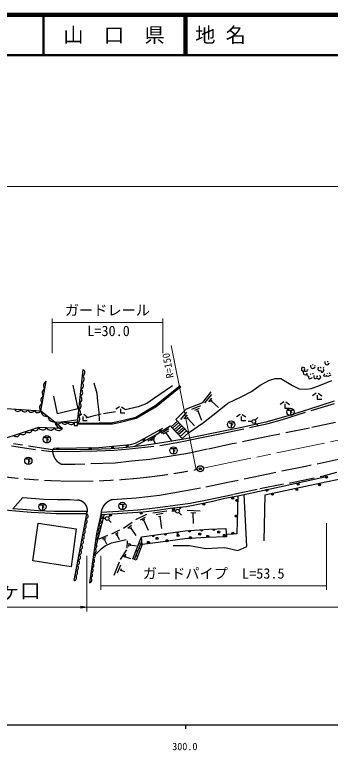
# Model space of a CAD drawing. Units: millimetres, scale not verified. Extents: x 40000 to 680000, y 20000 to 380000.
# Drawn here: x 325915 to 403692, y 198715 to 380000 of the extents above; entities that cross this region are included whole.
import ezdxf
from ezdxf.enums import TextEntityAlignment as Align

# ---------------------------------------------------------------- set-up
doc = ezdxf.new("R2010")
doc.units = ezdxf.units.MM
doc.header["$LTSCALE"] = 1000
doc.header["$PDMODE"] = 32
doc.header["$PDSIZE"] = 500
doc.linetypes.add('CHAIN', pattern=[18.5, 12, -1.5, 3.5, -1.5])
doc.linetypes.add('DASHED', pattern=[7.5, 6, -1.5])
for name, color, linetype, lineweight in [('M-BGD', 7, 'Continuous', 25), ('M-BGD-EXST', 7, 'Continuous', 25), ('M-BMK', 2, 'CHAIN', 13), ('M-BMK-SRVR', 3, 'Continuous', 25), ('M-STR-HTXT', 7, 'Continuous', 13), ('M-TTL', 2, 'Continuous', 140), ('M-TTL-BAND', 7, 'Continuous', 25), ('M-TTL-LINE', 7, 'Continuous', 50)]:
    doc.layers.add(name, color=color, linetype=linetype, lineweight=lineweight)
for name, color, linetype in [('M-BMK-HTXT', 7, 'Continuous'), ('M-OTRS', 6, 'Continuous'), ('M-TTL-TXT', 7, 'Continuous')]:
    doc.layers.add(name, color=color, linetype=linetype)
doc.styles.add('ＭＳ ゴシック', font='')
doc.styles.get('ＭＳ ゴシック').set_extended_font_data('MS Gothic')

# ---------------------------------------------------------------- blocks, each defined once
blk = doc.blocks.new('open_arrow')
at = {"color": 0, "linetype": 'Continuous', "lineweight": -2}
blk.add_lwpolyline([(7.5, 1.25), (0, 0), (7.5, -1.25)], dxfattribs=at)

msp = doc.modelspace()

# ---------------------------------------------------------------- linework, layer by layer
at = {"layer": 'M-BGD'}
for p, q in [((399268, 293784), (399451, 293601)), ((402339, 294515), (402376, 294223)), ((402376, 294223), (402485, 293857)), ((402485, 293857), (402632, 293784)), ((402632, 293784), (402924, 293748)), ((402888, 294589), (403180, 294333)), ((402924, 293748), (403180, 293784)), ((403180, 293784), (403363, 294004)), ((403363, 294004), (403436, 294223)), ((341373, 279460), (342790, 292583)), ((396855, 293236), (396636, 292907)), ((396636, 292907), (396636, 292431)), ((396636, 292431), (397001, 292175)), ((397001, 292175), (397001, 291883)), ((397001, 291883), (397111, 291444)), ((397367, 292943), (397074, 293090)), ((397440, 292724), (397367, 292943)), ((397367, 292468), (397440, 292724)), ((397367, 292322), (397367, 292468)), ((397513, 292066), (397367, 292322)), ((397586, 292029), (397513, 292066)), ((397769, 292029), (397586, 292029)), ((398098, 292175), (397769, 292029)), ((397952, 292468), (398244, 292541)), ((398829, 293638), (398829, 293272)), ((398829, 293272), (398976, 292943)), ((398976, 292943), (399268, 292797)), ((399268, 292797), (399561, 292870)), ((399561, 292870), (399926, 293126)), ((399780, 293601), (399890, 293345)), ((400694, 293126), (400621, 292578)), ((400621, 292578), (400840, 292322)), ((400840, 292322), (401096, 292322)), ((401096, 293126), (401462, 292980)), ((401096, 292322), (401279, 292358)), ((401279, 292358), (401389, 292249)), ((401389, 292249), (401425, 292029)), ((401425, 292029), (401425, 291920)), ((401425, 291920), (401681, 291883)), ((401681, 291883), (401937, 292066)), ((401900, 293126), (402083, 293016)), ((401937, 292066), (402120, 292285)), ((402083, 292541), (402047, 292724)), ((402120, 292285), (402083, 292541)), ((397111, 291444), (397513, 291225)), ((397513, 291225), (397879, 291371)), ((397879, 291371), (398098, 291627)), ((397879, 291371), (397879, 291042)), ((397879, 291042), (398281, 290932)), ((398281, 290932), (398281, 290640)), ((398281, 290640), (398391, 290384)), ((398391, 290384), (398683, 290274)), ((398683, 290274), (399268, 290603)), ((398756, 291517), (398902, 291371)), ((399414, 291664), (399414, 291408)), ((399597, 291115), (399597, 290676)), ((399597, 290676), (399780, 290384)), ((399780, 290384), (400036, 290384)), ((400036, 290384), (400255, 290494)), ((400255, 290494), (400401, 290457)), ((400292, 290932), (400621, 290932)), ((400401, 290457), (400584, 290421)), ((400584, 290421), (400657, 290238)), ((400657, 290238), (400840, 290201)), ((400840, 290201), (401096, 290311)), ((401352, 290786), (401023, 291079)), ((401096, 290311), (401242, 290530)), ((401242, 290530), (401352, 290786)), ((402120, 291042), (402156, 291225)), ((402156, 290859), (402120, 291042)), ((402156, 291225), (402339, 291517)), ((402559, 290896), (402156, 290859)), ((402851, 291188), (402559, 290896)), ((403107, 290859), (402778, 290896)), ((402924, 291737), (402997, 291554)), ((403473, 290969), (403107, 290859)), ((403399, 291810), (403619, 291517)), ((403802, 291152), (403473, 290969)), ((332381, 282376), (333677, 289586)), ((340279, 288695), (341494, 282862)), ((364826, 288531), (360124, 285299)), ((360565, 283703), (366661, 288605)), ((360737, 283456), (366849, 288371)), ((372278, 284405), (374344, 287062)), ((336472, 281647), (335581, 286021)), ((360124, 285299), (358459, 284222)), ((372802, 284307), (374508, 286373)), ((373786, 284569), (374508, 285487)), ((374278, 284602), (374606, 284995)), ((374442, 284766), (376115, 283191)), ((404685, 284733), (398289, 282666)), ((322682, 282993), (332381, 282376)), ((341494, 282862), (336472, 281647)), ((356304, 283340), (353170, 282655)), ((355726, 280812), (360565, 283703)), ((355842, 280532), (360737, 283456)), ((358459, 284222), (356304, 283340)), ((365602, 280239), (368243, 282863)), ((368243, 282863), (372278, 284405)), ((369555, 282765), (371786, 283651)), ((370342, 282535), (371458, 283027)), ((332381, 282376), (335783, 279703)), ((345138, 281087), (343473, 280598)), ((347195, 281577), (345138, 281087)), ((350721, 282165), (347783, 281675)), ((366833, 280272), (368374, 282043)), ((367685, 280436), (368505, 281354)), ((370834, 282306), (371261, 282470)), ((371064, 282338), (371950, 280075)), ((393271, 281125), (387825, 279550)), ((398289, 282666), (393271, 281125)), ((335783, 279703), (340563, 279460)), ((335783, 279703), (337687, 278002)), ((339457, 279814), (337376, 279622)), ((341445, 280128), (339457, 279814)), ((340563, 279460), (340563, 278731)), ((341373, 279460), (340563, 279460)), ((341373, 278731), (341373, 279460)), ((341373, 279366), (346724, 279430)), ((346724, 279430), (350008, 279492)), ((346729, 279130), (350039, 279193)), ((350008, 279492), (351956, 279870)), ((350039, 279193), (352021, 279577)), ((351956, 279870), (355726, 280812)), ((352021, 279577), (355842, 280532)), ((366026, 279807), (364469, 278440)), ((366364, 279462), (364801, 278091)), ((365602, 280239), (368784, 276992)), ((368309, 280370), (368637, 280797)), ((368473, 280534), (370211, 278698)), ((387825, 279550), (381495, 278173)), ((331773, 278245), (322700, 275328)), ((337687, 278002), (331773, 278245)), ((340563, 278731), (341373, 278731)), ((341373, 279066), (346729, 279130)), ((357861, 275516), (362388, 278074)), ((360518, 276401), (364225, 278698)), ((362011, 276861), (363913, 278009)), ((362536, 276729), (363913, 277451)), ((364225, 278698), (367416, 275337)), ((366760, 279058), (365190, 277681)), ((367147, 278663), (365571, 277280)), ((367523, 278279), (365941, 276890)), ((367893, 277901), (366304, 276507)), ((368298, 277489), (366702, 276088)), ((381495, 278173), (374508, 276762)), ((355368, 273613), (360518, 276401)), ((358698, 274991), (360600, 276139)), ((359452, 275024), (360436, 275581)), ((363159, 276926), (364471, 275024)), ((368784, 276992), (367181, 275585)), ((374508, 276762), (368079, 275450)), ((346660, 273318), (354450, 274105)), ((357878, 273843), (353548, 273351)), ((354450, 274105), (355664, 274368)), ((355664, 274368), (357861, 275516)), ((362700, 274532), (357878, 273843)), ((360043, 275286), (360567, 274401)), ((368079, 275450), (362700, 274532)), ((338754, 272728), (335146, 272826)), ((335638, 273154), (346660, 273318)), ((344888, 272826), (338754, 272728)), ((349612, 272990), (344888, 272826)), ((353548, 273351), (349612, 272990)), ((402580, 264817), (387552, 261623)), ((394230, 264270), (402717, 266156)), ((405805, 265456), (402580, 264817)), ((384327, 262140), (394230, 264270)), ((377696, 260832), (380890, 261440)), ((380921, 261447), (380646, 252101)), ((380890, 261440), (384327, 262140)), ((383141, 248937), (382444, 261757)), ((387552, 261623), (387278, 250337)), ((368265, 258824), (371094, 259402)), ((371094, 259402), (374745, 260132)), ((374745, 260132), (377696, 260832)), ((326109, 257635), (322685, 258010)), ((329950, 257342), (326109, 257635)), ((343649, 256984), (343649, 257533)), ((353602, 257212), (357557, 257486)), ((357557, 257486), (360994, 257911)), ((359930, 257273), (363398, 257759)), ((360994, 257911), (364189, 258368)), ((364189, 258368), (368265, 258824)), ((368447, 257911), (371642, 257729)), ((333332, 257175), (329950, 257342)), ((336130, 257008), (333332, 257175)), ((339804, 257008), (336130, 257008)), ((343646, 257008), (339804, 257008)), ((340566, 240541), (343649, 256984)), ((346042, 249302), (348008, 256893)), ((347122, 256847), (346103, 252040)), ((347195, 257404), (347122, 256847)), ((347122, 256847), (350043, 256999)), ((350043, 256999), (353602, 257212)), ((355792, 255630), (358469, 256908)), ((356887, 255539), (358135, 256177)), ((357374, 255417), (357952, 255660)), ((360751, 256816), (362485, 257121)), ((361359, 256330), (361937, 256451)), ((361664, 256360), (362120, 253409)), ((369299, 257303), (370516, 257273)), ((369847, 257273), (369908, 254626)), ((330392, 245435), (331714, 254658)), ((331714, 254658), (341079, 253257)), ((352735, 253470), (354864, 254961)), ((353800, 253470), (354682, 254200)), ((357648, 255508), (358834, 252983)), ((341079, 253257), (339820, 243924)), ((346103, 252040), (344308, 240024)), ((349814, 252101), (351853, 253014)), ((350727, 251949), (351396, 252375)), ((354286, 253348), (354773, 253592)), ((354560, 253470), (355747, 251614)), ((357176, 251340), (367946, 252801)), ((367946, 252801), (373726, 253196)), ((373726, 253196), (377985, 253348)), ((377985, 253348), (378076, 251310)), ((380646, 252101), (378182, 251858)), ((346742, 250823), (348902, 251736)), ((347533, 250854), (348445, 251188)), ((347867, 250610), (348263, 250732)), ((348080, 250610), (348567, 249606)), ((350970, 251706), (351396, 251919)), ((351183, 251736), (351670, 250641)), ((353648, 250367), (353526, 248542)), ((355047, 245865), (357176, 251340)), ((355442, 245773), (357278, 250269)), ((357359, 249424), (357176, 251340)), ((367854, 250823), (361283, 249911)), ((373087, 251158), (367854, 250823)), ((378076, 251310), (373087, 251158)), ((345654, 249033), (346042, 249302)), ((354073, 249728), (353952, 248968)), ((354408, 249576), (354378, 249089)), ((354378, 249363), (355929, 249089)), ((357359, 249424), (355838, 245591)), ((356544, 249714), (357325, 249339)), ((356580, 248558), (356946, 248382)), ((361283, 249911), (357359, 249424)), ((364934, 249181), (368980, 249150)), ((368980, 249150), (372995, 248450)), ((372995, 248450), (375885, 248633)), ((375885, 248633), (377741, 248724)), ((377741, 248724), (380935, 247933)), ((380935, 247933), (383141, 248937)), ((353495, 248085), (351914, 245713)), ((353282, 247082), (352704, 246321)), ((353222, 246656), (353100, 246321)), ((355837, 246740), (356221, 246556)), ((355881, 248010), (356278, 247819)), ((339820, 243924), (330392, 245435)), ((351670, 245104), (350332, 241758)), ((353222, 246382), (354469, 245956)), ((355838, 245591), (355047, 245865)), ((352005, 244344), (351153, 242336)), ((352126, 243431), (352005, 242883)), ((352096, 243096), (353009, 242762))]:
    msp.add_line(p, q, dxfattribs=at)
at = {"layer": 'M-BGD', "linetype": 'DASHED'}
for p, q in [((388711, 289948), (390154, 290342)), ((390154, 290342), (391499, 290309)), ((391499, 290309), (392352, 289817)), ((345432, 289315), (346118, 286768)), ((384250, 287160), (386415, 288735)), ((386415, 288735), (388711, 289948)), ((392352, 289817), (394419, 288604)), ((394419, 288604), (396026, 287816)), ((399011, 287849), (400585, 288440)), ((400585, 288440), (404062, 289850)), ((346118, 286768), (346314, 284711)), ((381888, 285881), (384250, 287160)), ((396026, 287816), (397732, 287751)), ((397732, 287751), (399011, 287849)), ((346314, 284711), (346607, 282067)), ((378477, 284241), (381888, 285881)), ((398978, 282470), (408261, 285291)), ((375853, 282240), (378477, 284241)), ((346607, 282067), (346705, 279912)), ((372474, 279518), (375853, 282240)), ((391893, 280239), (398978, 282470)), ((412309, 281120), (398593, 278123)), ((368784, 276992), (372474, 279518)), ((376476, 276697), (388350, 279222)), ((388350, 279222), (391893, 280239)), ((398593, 278123), (387913, 275933)), ((367193, 274827), (371556, 275680)), ((371556, 275680), (376476, 276697)), ((387913, 275933), (379537, 274204)), ((325125, 273744), (334343, 272400)), ((335240, 272783), (325616, 274204)), ((354237, 272990), (362273, 273941)), ((362273, 273941), (367193, 274827)), ((379537, 274204), (373428, 272898)), ((334343, 272400), (338394, 272367)), ((335638, 273154), (335240, 272783)), ((338394, 272367), (342133, 272400)), ((342133, 272400), (346135, 272498)), ((346135, 272498), (350399, 272662)), ((350399, 272662), (354237, 272990)), ((373428, 272898), (368588, 271861)), ((413675, 272066), (397600, 268664)), ((359252, 270362), (354718, 269940)), ((363977, 271092), (359252, 270362)), ((368588, 271861), (363977, 271092)), ((340772, 269133), (337622, 269171)), ((350684, 269517), (340772, 269133)), ((354718, 269940), (350684, 269517)), ((397600, 268664), (388353, 266795)), ((388353, 266795), (378866, 264783)), ((401668, 266247), (405318, 267220)), ((378866, 264783), (371679, 263298)), ((393849, 264665), (401668, 266247)), ((371679, 263298), (366313, 262291)), ((379824, 261812), (386293, 263202)), ((386293, 263202), (393849, 264665)), ((361569, 261525), (355868, 260854)), ((366313, 262291), (361569, 261525)), ((373787, 260519), (379824, 261812)), ((325420, 258249), (327877, 260993)), ((327877, 260993), (333103, 260587)), ((333103, 260587), (336348, 260516)), ((336348, 260516), (339497, 260516)), ((339497, 260516), (341406, 260372)), ((355868, 260854), (350022, 260471)), ((364923, 259033), (369187, 259656)), ((369187, 259656), (373787, 260519)), ((327854, 258034), (325420, 258249)), ((331695, 257700), (327854, 258034)), ((335560, 257557), (331695, 257700)), ((340475, 257533), (335560, 257557)), ((343649, 257533), (340475, 257533)), ((343649, 257533), (343839, 257509)), ((347195, 257404), (351507, 257644)), ((351507, 257644), (356299, 257979)), ((356299, 257979), (360563, 258506)), ((360563, 258506), (364923, 259033)), ((349754, 249819), (351640, 250276)), ((351640, 250276), (353404, 250671)), ((347198, 248359), (348202, 249120)), ((348202, 249120), (349754, 249819)), ((345829, 246929), (347198, 248359))]:
    msp.add_line(p, q, dxfattribs=at)
at = {"layer": 'M-BGD'}
for centre, radius in [((361771, 277553), 150), ((361771, 277553), 75), ((353640, 273775), 150), ((353640, 273775), 75), ((357747, 275253), 150), ((357747, 275253), 75), ((336556, 273035), 150), ((336556, 273035), 75), ((344523, 273117), 150), ((344523, 273117), 75), ((350026, 273446), 150), ((350026, 273446), 75), ((402758, 266000), 150), ((402758, 266000), 75), ((388032, 262793), 150), ((388032, 262793), 75), ((395427, 262990), 150), ((395427, 262990), 75), ((395755, 264299), 150), ((395755, 264299), 75), ((401056, 264168), 150), ((401056, 264168), 75), ((389471, 261812), 150), ((389471, 261812), 75), ((372501, 259401), 150), ((372501, 259401), 75), ((379641, 260830), 150), ((379641, 260830), 75), ((380669, 260306), 150), ((380669, 260306), 75), ((365054, 258177), 150), ((365054, 258177), 75), ((349548, 256647), 150), ((349548, 256647), 75), ((357097, 257157), 150), ((357097, 257157), 75), ((380538, 256445), 150), ((380538, 256445), 75), ((371504, 252009), 150), ((371504, 252009), 75), ((376186, 252502), 150), ((376186, 252502), 75), ((379687, 252191), 150), ((379687, 252191), 75), ((360991, 250941), 150), ((360991, 250941), 75), ((363455, 250366), 150), ((363455, 250366), 75), ((366165, 251681), 150), ((366165, 251681), 75), ((369204, 251106), 150), ((369204, 251106), 75), ((373475, 251434), 150), ((373475, 251434), 75), ((377582, 251681), 150), ((377582, 251681), 75), ((358856, 249956), 150), ((358856, 249956), 75)]:
    msp.add_circle(centre, radius, dxfattribs=at)
for centre, radius, start, end in [((342274, 291809), 931, 291.39597, 56.27313), ((342096, 290169), 931, 291.39597, 56.27313), ((334094, 288580), 1088, 112.53432, 227.08267), ((341919, 288528), 931, 291.39597, 56.27313), ((333770, 286778), 1088, 112.53432, 227.08267), ((341742, 286888), 931, 291.39597, 56.27313), ((333446, 284976), 1088, 112.53432, 227.08267), ((341565, 285247), 931, 291.39597, 56.27313), ((333122, 283173), 1088, 112.53432, 227.08267), ((341388, 283607), 931, 291.39597, 56.27313), ((326749, 283141), 906, 202.98251, 329.74212), ((328365, 283038), 906, 202.98251, 329.74212), ((329982, 282935), 906, 202.98251, 329.74212), ((331598, 282833), 906, 202.98251, 329.74212), ((333800, 282431), 1420, 182.22753, 281.45802), ((335501, 281095), 1420, 182.22753, 281.45802), ((341033, 280326), 931, 291.39597, 56.27313), ((341210, 281967), 931, 291.39597, 56.27313), ((336599, 280048), 886, 202.92365, 331.25468), ((337654, 279881), 1880, 185.43558, 270.99539), ((338192, 279967), 886, 202.92365, 331.25468), ((339786, 279886), 886, 202.92365, 331.25468), ((329389, 277878), 881, 223.43056, 352.20722), ((330901, 278364), 881, 223.43056, 352.20722), ((332788, 278927), 1223, 213.88737, 321.40603), ((334760, 278846), 1223, 213.88737, 321.40603), ((336731, 278765), 1223, 213.88737, 321.40603), ((326364, 276906), 881, 223.43056, 352.20722), ((327876, 277392), 881, 223.43056, 352.20722), ((343132, 255117), 664, 273.68519, 65.08209), ((343369, 256382), 664, 273.68519, 65.08209), ((346616, 255071), 627, 269.73123, 66.32702), ((346870, 256272), 627, 269.73123, 66.32702), ((342895, 253852), 664, 273.68519, 65.08209), ((346361, 253869), 627, 269.73123, 66.32702), ((342657, 252588), 664, 273.68519, 65.08209), ((345896, 251457), 619, 272.59156, 70.41785), ((346106, 252667), 627, 269.73123, 66.32702), ((363046, 252136), 300, 187.72183, 7.72183), ((363046, 252136), 150, 187.72183, 7.72183), ((366018, 252539), 300, 187.72183, 7.72183), ((366018, 252539), 150, 187.72183, 7.72183), ((368998, 252873), 300, 183.91414, 3.91414), ((368998, 252873), 150, 183.91414, 3.91414), ((371991, 253078), 300, 183.91414, 3.91414), ((371991, 253078), 150, 183.91414, 3.91414), ((374986, 253241), 300, 182.04541, 2.04541), ((374986, 253241), 150, 182.04541, 2.04541), ((342183, 250058), 664, 273.68519, 65.08209), ((342420, 251323), 664, 273.68519, 65.08209), ((345716, 250255), 619, 272.59156, 70.41785), ((360073, 251733), 300, 187.72183, 7.72183), ((360073, 251733), 150, 187.72183, 7.72183), ((341946, 248793), 664, 273.68519, 65.08209), ((345357, 247852), 619, 272.59156, 70.41785), ((345537, 249054), 619, 272.59156, 70.41785), ((341472, 246263), 664, 273.68519, 65.08209), ((341709, 247528), 664, 273.68519, 65.08209), ((345178, 246650), 619, 272.59156, 70.41785), ((341235, 244998), 664, 273.68519, 65.08209), ((344819, 244247), 619, 272.59156, 70.41785), ((344998, 245449), 619, 272.59156, 70.41785), ((340761, 242468), 664, 273.68519, 65.08209), ((340998, 243733), 664, 273.68519, 65.08209), ((344639, 243045), 619, 272.59156, 70.41785), ((340524, 241204), 664, 273.68519, 65.08209), ((344280, 240642), 619, 272.59156, 70.41785), ((344460, 241844), 619, 272.59156, 70.41785)]:
    msp.add_arc(centre, radius, start, end, dxfattribs=at)
at = {"layer": 'M-BGD', "linetype": 'DASHED'}
for centre, radius, start, end in [((338912, 272613), 3676, 177.35881, 249.45684), ((341232, 257759), 2619, 354.52201, 86.20706), ((350937, 256791), 3792, 103.96145, 170.69418)]:
    msp.add_arc(centre, radius, start, end, dxfattribs=at)
at = {"layer": 'M-BGD'}
for p in [(361771, 277553), (353640, 273775), (357747, 275253), (336556, 273035), (344523, 273117), (350026, 273446), (402758, 266000), (388032, 262793), (395427, 262990), (395755, 264299), (401056, 264168), (379641, 260830), (389471, 261812), (372501, 259401), (380669, 260306), (365054, 258177), (349548, 256647), (357097, 257157), (380538, 256445), (371504, 252009), (376186, 252502), (379687, 252191), (358856, 249956), (360991, 250941), (363455, 250366), (366165, 251681), (369204, 251106), (373475, 251434), (377582, 251681)]:
    msp.add_point(p, dxfattribs=at)
at = {"layer": 'M-BGD-EXST'}
for p, q in [((400208, 286713), (399333, 286088)), ((400708, 286713), (401583, 286088)), ((400458, 286213), (400458, 285213)), ((400458, 285213), (401583, 285213)), ((351708, 283400), (350833, 282775)), ((351958, 282900), (351958, 281900)), ((352208, 283400), (353083, 282775)), ((392227, 284564), (391352, 283939)), ((392477, 284064), (392477, 283064)), ((392477, 283064), (393602, 283064)), ((392727, 284564), (393602, 283939)), ((342436, 281513), (341561, 280888)), ((342686, 281013), (342686, 280013)), ((342936, 281513), (343811, 280888)), ((351958, 281900), (353083, 281900)), ((381483, 281495), (380608, 280870)), ((381733, 280995), (381733, 279995)), ((381983, 281495), (382858, 280870)), ((393331, 282552), (394419, 282552)), ((393875, 282552), (393875, 281456)), ((393878, 282288), (394139, 282100)), ((394139, 282100), (394259, 281937)), ((342686, 280013), (343811, 280013)), ((378733, 279449), (379821, 279449)), ((379277, 279449), (379277, 278354)), ((379279, 279186), (379540, 278998)), ((381733, 279995), (382858, 279995)), ((384369, 279731), (383426, 279731)), ((385173, 280064), (385840, 280731)), ((385173, 279397), (385840, 278731)), ((379540, 278998), (379660, 278835)), ((333294, 275800), (334382, 275800)), ((333838, 275800), (333838, 274704)), ((333841, 275536), (334102, 275348)), ((334102, 275348), (334222, 275185)), ((364499, 273062), (365587, 273062)), ((365043, 273062), (365043, 271967)), ((365045, 272799), (365307, 272611)), ((365307, 272611), (365426, 272448)), ((328732, 270508), (329820, 270508)), ((329276, 270508), (329276, 269412)), ((329278, 270244), (329540, 270056)), ((329540, 270056), (329660, 269893)), ((351907, 259376), (352995, 259376)), ((352451, 259376), (352451, 258281)), ((332199, 259194), (333287, 259194)), ((332743, 259194), (332743, 258098)), ((332746, 258930), (333007, 258742)), ((333007, 258742), (333127, 258579)), ((352454, 259113), (352715, 258924)), ((352715, 258924), (352835, 258761)), ((365573, 257650), (364630, 257650)), ((366378, 257984), (367044, 258650)), ((348237, 255825), (347294, 255825)), ((349042, 256159), (349708, 256825)), ((366378, 257317), (367044, 256650)), ((349042, 255492), (349708, 254825))]:
    msp.add_line(p, q, dxfattribs=at)
for centre, radius in [((393873, 282103), 900), ((379274, 279001), 900), ((384840, 279731), 471), ((333836, 275351), 900), ((365041, 272614), 900), ((329274, 270059), 900), ((332741, 258745), 900), ((352449, 258928), 900), ((366044, 257650), 471), ((348708, 255825), 471)]:
    msp.add_circle(centre, radius, dxfattribs=at)
at = {"layer": 'M-BMK'}
msp.add_line((372392, 268240), (468714, 288213), dxfattribs=at)
msp.add_arc((341365, 416369), 151344, 259.92405, 281.2624, dxfattribs=at)
at = {"layer": 'M-BMK-SRVR'}
msp.add_circle((371658, 268088), 750, dxfattribs=at)
at = {"layer": 'M-OTRS'}
msp.add_point((371658, 268088), dxfattribs=at)
at = {"layer": 'M-STR-HTXT'}
for p, q in [((323118, 337654), (571091, 337654)), ((335146, 296581), (335146, 305118)), ((362388, 296581), (362388, 305118)), ((335146, 304118), (362388, 304118)), ((370614, 267872), (364435, 298456)), ((402758, 254697), (402758, 238248)), ((343649, 246620), (343649, 232954)), ((347122, 246620), (347122, 238248)), ((402758, 239248), (347122, 239248)), ((70794, 233954), (343649, 233954)), ((343649, 233954), (563374, 233954))]:
    msp.add_line(p, q, dxfattribs=at)
at = {"layer": 'M-TTL'}
msp.add_line((680000, 380000), (40000, 380000), dxfattribs=at)
at = {"layer": 'M-TTL-BAND'}
for p, q in [((40000, 205000), (579000, 205000)), ((368000, 205000), (368000, 204000))]:
    msp.add_line(p, q, dxfattribs=at)
at = {"layer": 'M-TTL-LINE'}
for p, q in [((333000, 380000), (333000, 370000)), ((367750, 380000), (367750, 370000)), ((368250, 380000), (368250, 370000)), ((40000, 370000), (680000, 370000))]:
    msp.add_line(p, q, dxfattribs=at)

# ---------------------------------------------------------------- block references
at = {"layer": 'M-STR-HTXT', "xscale": 200, "yscale": 200, "rotation": 180}
msp.add_blockref('open_arrow', (343649, 233954), dxfattribs=at)

# ---------------------------------------------------------------- texts
at = {"layer": 'M-BGD-EXST', "style": 'ＭＳ ゴシック'}
msp.add_text('R=150', height=1833, rotation=100.491, dxfattribs=at).set_placement((365696, 290713), align=Align.BOTTOM_LEFT)
at = {"layer": 'M-BMK-HTXT', "style": 'ＭＳ ゴシック'}
msp.add_text('石ヶ口', height=3666, dxfattribs=at).set_placement((317265, 235125), align=Align.BOTTOM_LEFT)
at = {"layer": 'M-STR-HTXT', "style": 'ＭＳ ゴシック'}
for s, p in [('ガードレール', (348767, 305118)), ('ガードパイプ\u3000L=53.5', (374940, 240248))]:
    msp.add_text(s, height=2566, dxfattribs=at).set_placement(p, align=Align.BOTTOM_CENTER)
msp.add_text('L=30.0', height=2566, dxfattribs=at).set_placement((343807, 300020), align=Align.BOTTOM_LEFT)
at = {"layer": 'M-TTL-BAND', "style": 'ＭＳ ゴシック'}
msp.add_text('300.0', height=1833, dxfattribs=at).set_placement((367844, 198195), align=Align.BOTTOM_CENTER)
at = {"layer": 'M-TTL-TXT', "style": 'ＭＳ ゴシック'}
msp.add_text('山\u3000口\u3000県', height=3666, dxfattribs=at).set_placement((350375, 375000), align=Align.MIDDLE_CENTER)
msp.add_text('地 名', height=3666, dxfattribs=at).set_placement((370380, 375000), align=Align.MIDDLE_LEFT)

doc.saveas('drawing.dxf')
